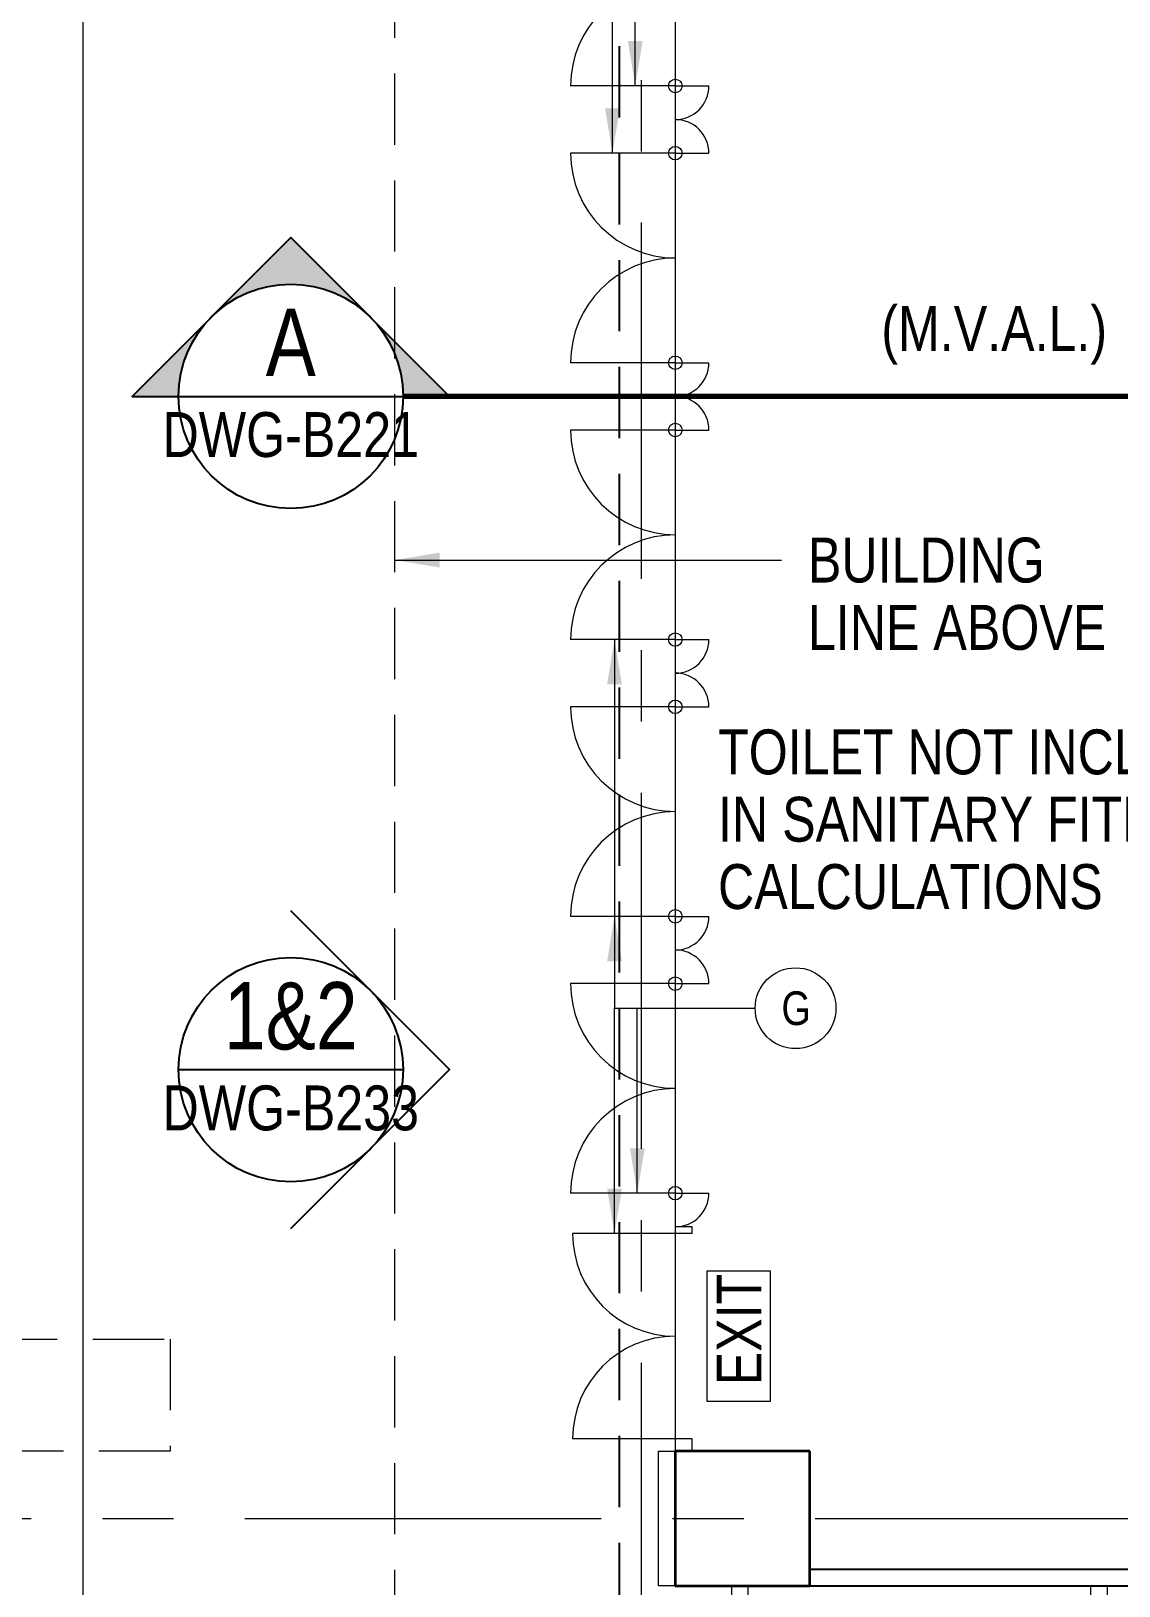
# Model space of a CAD drawing. Header units: millimetres. Extents: x 833576263 to 1668046980, y 817519639 to 1636103653.
# Drawn here: x 833977850 to 833987543, y 818059327 to 818073182 of the extents above; entities that cross this region are included whole.
import ezdxf
from ezdxf.enums import TextEntityAlignment as Align

# ---------------------------------------------------------------- set-up
doc = ezdxf.new("R2010")
doc.units = ezdxf.units.MM
doc.header["$LTSCALE"] = 100
doc.header["$MEASUREMENT"] = 0
for name, pattern in [('R_LINE_SEC$0$CENTER', [50.8, 31.75, -6.35, 6.35, -6.35]), ('R_P_Grid$0$CENTER', [50.8, 31.75, -6.35, 6.35, -6.35]), ('R_P_LG$0$Dash', [6.35, 3.175, -3.175]), ('R_P_LG$0$HIDDEN', [9.525, 6.35, -3.175])]:
    doc.linetypes.add(name, pattern=pattern)
doc.layers.get('Defpoints').update_dxf_attribs({"color": 170})
doc.layers.add('R_LINE_SEC$0$M-REFE', color=3, linetype='Continuous')
doc.layers.add('X-REF', color=7, linetype='Continuous')
for name, color, linetype, lineweight in [('R_P_Grid$0$RDA0251', 1, 'R_P_Grid$0$CENTER', 18), ('R_P_LG$0$RDA04011', 4, 'Continuous', 25), ('R_P_LG$0$RDA04031', 3, 'Continuous', 25), ('R_P_LG$0$RDA0506', 7, 'Continuous', 18), ('R_P_LG$0$RDA0624', 7, 'Continuous', 13), ('R_P_LG$0$RDA2141', 6, 'Continuous', 13), ('R_P_LG$0$RDA2142', 1, 'Continuous', 18), ('R_P_LG$0$RDA2202', 3, 'Continuous', 25), ('R_P_LG$0$RDA2301', 7, 'Continuous', 18), ('R_P_LG$0$RDA2302', 7, 'R_P_LG$0$HIDDEN', 18), ('R_P_LG$0$RDA2804S', 2, 'Continuous', 35), ('R_P_LG$0$RDA3151', 1, 'Continuous', 18), ('R_P_LG$0$RDA5803', 1, 'Continuous', 20), ('R_P_LG$0$RDA7101', 1, 'Continuous', 18)]:
    doc.layers.add(name, color=color, linetype=linetype, lineweight=lineweight)
doc.styles.add('R_LINE_SEC$0$ROMANS', font='arial.ttf', dxfattribs={"width": 0.8})
doc.styles.add('R_P_LG$0$Arial', font='arial.ttf', dxfattribs={"width": 0.8})
doc.styles.add('R_P_LG$0$Arial_3', font='arial.ttf', dxfattribs={"width": 0.8, "height": 800})
doc.styles.add('R_P_LG$0$romans', font='arial.ttf', dxfattribs={"width": 0.8})
doc.dimstyles.new('R_P_LG$0$M_200LA', dxfattribs={"dimscale": 200, "dimtxt": 2.5, "dimasz": 2, "dimexe": 0.8, "dimexo": 0, "dimgap": 0.75, "dimtad": 1, "dimdec": 0, "dimrnd": 1, "dimzin": 12, "dimdsep": 46, "dimtxsty": 'R_P_LG$0$romans', "dimcen": 2, "dimdle": 1, "dimclrd": 7, "dimclre": 7, "dimclrt": 4, "dimaunit": 1, "dimadec": 3, "dimazin": 0, "dimtfac": 1, "dimtdec": 0, "dimtix": 1, "dimtmove": 2, "dimatfit": 3, "dimfxl": 1, "dimtolj": 1, "dimlwd": 18, "dimlwe": 18, "dimarcsym": 0})

# ---------------------------------------------------------------- blocks, each defined once
blk = doc.blocks.new('R_P_Grid')
at = {"layer": 'R_P_Grid$0$RDA0251'}
for p, q in [((833983290, 818027660), (833983290, 818124763.4)), ((833964515, 818059926.7), (834072885.2, 818059926.7))]:
    blk.add_line(p, q, dxfattribs=at)
blk = doc.blocks.new('R_P_LG$0$P46A_Symb_EXIT')
at = {"layer": 'R_P_LG$0$RDA7101'}
for p, q in [((-2.612, -0.994), (-2.612, 1.806)), ((-2.612, 1.806), (3.2, 1.806)), ((3.2, 1.806), (3.2, -0.994)), ((3.2, -0.994), (-2.612, -0.994))]:
    blk.add_line(p, q, dxfattribs=at)
at = {"layer": 'R_P_LG$0$RDA7101', "insert": (-1.89, 1.388), "char_height": 2, "width": 6.15696, "attachment_point": 1, "style": 'R_P_LG$0$Arial_3'}
blk.add_mtext('EXIT', dxfattribs=at)
blk = doc.blocks.new('R_P_LG$0$RDA_Door_CW_Double_Swing - RDA_Door_CW_Double_Swing-11636448-LG_F _5_000 Mpd_')
at = {"layer": 'R_P_LG$0$RDA3151'}
for p, q in [((-915, 0), (-915, 915)), ((915, 0), (915, 915))]:
    blk.add_line(p, q, dxfattribs=at)
for centre, start, end in [((-915, 0), 0, 90), ((915, 0), 90, 180)]:
    blk.add_arc(centre, 915, start, end, dxfattribs=at)
blk = doc.blocks.new('R_P_LG$0$P46A_Door_CW_Side_Rotate_Swing - 300 Swing-11636449-LG_F _5_000 Mpd_')
at = {"layer": 'R_P_LG$0$RDA3151'}
for q in [(-317, 300), (-317, -933)]:
    blk.add_line((-317, 0), q, dxfattribs=at)
for radius, start, end in [(300, 90, 180), (933, 270, 0)]:
    blk.add_arc((-317, 0), radius, start, end, dxfattribs=at)
blk.add_ellipse((-317, 0), major_axis=(0, 60), ratio=1, dxfattribs=at)
blk = doc.blocks.new('R_P_LG$0$P46A_Door_CW_Side_Rotate_Swing - 300 Swing-11636450-LG_F _5_000 Mpd_')
at = {"layer": 'R_P_LG$0$RDA3151'}
for q in [(-317, 933), (-317, -300)]:
    blk.add_line((-317, 0), q, dxfattribs=at)
blk.add_circle((-317, 0), 60, dxfattribs=at)
for radius, start, end in [(933, 0, 90), (300, 180, 270)]:
    blk.add_arc((-317, 0), radius, start, end, dxfattribs=at)
blk = doc.blocks.new('R_LINE_SEC$0$SecMark-1')
h = blk.add_hatch(color=256)
h.paths.add_polyline_path([(0, 7.071), (-3.536, 3.536, -0.414214), (3.536, 3.536)])
h.paths.add_polyline_path([(3.536, 3.536, -0.198912), (5, 0), (7.071, 0)])
h.paths.add_polyline_path([(-3.536, 3.536), (-7.071, 0), (-5, 0, -0.198912)])
blk.add_line((-5, 0), (5, 0))
blk.add_lwpolyline([(5, 0), (7.071, 0), (0, 7.071), (-7.071, 0), (-5, 0)])
blk.add_circle((0, 0), 5)
at = {"style": 'R_LINE_SEC$0$ROMANS', "width": 0.8}
blk.add_attdef('MARKNO', text='', height=3, dxfattribs=at).set_placement((0, 0), align=Align.BOTTOM_CENTER)
at = {"color": 4, "style": 'R_LINE_SEC$0$ROMANS', "width": 0.8}
blk.add_attdef('DWGNO', text='', height=2, dxfattribs=at).set_placement((0, -3.303), align=Align.BOTTOM_CENTER)
blk = doc.blocks.new('R_LINE_SEC')
at = {"layer": 'R_LINE_SEC$0$M-REFE'}
blk.add_line((833979164, 818063927), (833981164, 818063927), dxfattribs=at)
at = {"layer": 'R_LINE_SEC$0$M-REFE', "linetype": 'R_LINE_SEC$0$CENTER', "const_width": 50}
blk.add_lwpolyline([(834132280, 818069927), (833981164, 818069927)], dxfattribs=at)
at = {"layer": 'R_LINE_SEC$0$M-REFE'}
blk.add_lwpolyline([(833980164, 818062512), (833981578, 818063927), (833980164, 818065341)], dxfattribs=at)
blk.add_circle((833980164, 818063927), 1000, dxfattribs=at)
at = {"layer": 'R_LINE_SEC$0$M-REFE', "xscale": 200, "yscale": 200, "zscale": 200}
blk.add_blockref('R_LINE_SEC$0$SecMark-1', (833980164, 818069927), dxfattribs=at).add_auto_attribs({'DWGNO': 'DWG-B221', 'MARKNO': 'A'})
at = {"layer": 'R_LINE_SEC$0$M-REFE', "style": 'R_LINE_SEC$0$ROMANS', "width": 0.8}
blk.add_text('1&2', height=600, dxfattribs=at).set_placement((833980164, 818063927), align=Align.BOTTOM_CENTER)
at = {"layer": 'R_LINE_SEC$0$M-REFE', "color": 4, "style": 'R_LINE_SEC$0$ROMANS', "width": 0.8}
blk.add_text('DWG-B233', height=400, dxfattribs=at).set_placement((833980164, 818063266), align=Align.BOTTOM_CENTER)
blk = doc.blocks.new('R_P_LG')
at = {"layer": 'R_P_LG$0$RDA0624', "lineweight": 18}
h = blk.add_hatch(dxfattribs=at)
h.set_pattern_fill('DOTS', color=4, scale=90, angle=45, style=0)
h.set_pattern_definition([(45, (0, 0), (-50.513940681, 151.541822043), [0, -142.875])])
edge = h.paths.add_edge_path()
edge.add_arc((834065390, 818020126.7), 13000, 75, 90)
edge.add_line((834065390, 818033126.7), (833989233.5977, 818033126.7))
edge.add_arc((833989233.5977, 818040126.7), 7000, 227.47847394, 269.99999999, ccw=False)
edge.add_line((833984502.5276, 818034967.5358), (833978583.9299, 818040395.0234))
edge.add_arc((833983315, 818045554.1877), 7000, 180, 227.47847394, ccw=False)
edge.add_line((833976315, 818045554.1877), (833976315, 818098726.7))
edge.add_arc((833983314.9761, 818098726.7099), 6999.9761, 115.841715, 180.00008101, ccw=False)
edge.add_line((833980263.7812, 818105026.7), (834002230.1033, 818105026.7))
edge.add_line((834002230.1033, 818105026.7), (834002230.4132, 818116699.7))
edge.add_line((834002230.4132, 818116699.7), (833958315, 818116699.7))
edge.add_line((833958315, 818116699.7), (833958315, 818110699.7))
edge.add_line((833958315, 818110699.7), (833963315, 818110699.7))
edge.add_arc((833963315, 818103699.7), 7000, 0, 90, ccw=False)
edge.add_line((833970315, 818103699.7), (833970315, 818045554.1877))
edge.add_arc((833983315, 818045554.1877), 13000, 180, 227.47847393)
edge.add_line((833974528.727, 818035972.8826), (833980447.3247, 818030545.395))
edge.add_arc((833989233.5977, 818040126.7), 13000, 227.47847393, 270)
edge.add_line((833989233.5977, 818027126.7), (834065245.1822, 818027126.7))
edge.add_arc((834065245.1822, 818019026.7), 8100, 75, 90, ccw=False)
edge.add_line((834067341.6165, 818026850.6992), (834090782.7579, 818020569.6643))
edge.add_arc((834094147.4055, 818033126.7), 13000, 255, 270)
edge.add_line((834094147.4055, 818020126.7), (834118759.2741, 818020126.7))
edge.add_arc((834118759.2741, 818033126.7), 13000, 270, 282.26165437)
edge.add_line((834121520.1679, 818020423.257), (834124956.9903, 818021170.1963))
edge.add_arc((834126677.2395, 818013254.9741), 8100, 20.44433993, 102.26165437, ccw=False)
edge.add_arc((834190761.1764, 818035930.696), 59878.7776, 183.670517332, 199.356395537, ccw=False)
edge.add_line((834131005.2286, 818032097.3284), (834127870.7181, 818029996.4247))
edge.add_line((834127870.7181, 818029996.4247), (834126362.9837, 818029715.8154))
edge.add_arc((834117071.8823, 818047426.7), 20000, 270, 297.68143099, ccw=False)
edge.add_line((834117071.8823, 818027426.7), (834089164.0869, 818027426.7))
edge.add_arc((834089164.0869, 818033426.7), 6000, 255.00000001, 270, ccw=False)
edge.add_line((834087611.1726, 818027631.1451), (834068754.6476, 818032683.7357))
at = {"layer": 'Defpoints', "color": 5, "linetype": 'R_P_LG$0$HIDDEN'}
blk.add_lwpolyline([(834005490, 818102926.7), (834005490, 818103526.7), (833983090, 818103526.7), (833983090, 818036326.7), (834005490, 818036326.7), (834005490, 818036926.7)], dxfattribs=at)
at = {"layer": 'R_P_LG$0$RDA0506'}
blk.add_circle((833984661.6667, 818064474.6667), 360, dxfattribs=at)
at = {"layer": 'R_P_LG$0$RDA2141'}
for p, q in [((833983740, 818062526.7), (833983590, 818062526.7)), ((833983590, 818062526.7), (833983590, 818062466.7)), ((833983740, 818062466.7), (833983740, 818062526.7)), ((833983740, 818062466.7), (833983590, 818062466.7)), ((833983740, 818060636.7), (833983590, 818060636.7)), ((833983590, 818060636.7), (833983590, 818060526.7)), ((833983740, 818060526.7), (833983740, 818060636.7)), ((833984090, 818059326.7), (833984090, 818058354.2)), ((833984240, 818058354.2), (833984240, 818059326.7)), ((833987290, 818059326.7), (833987290, 818058354.2)), ((833987440, 818058354.2), (833987440, 818059326.7))]:
    blk.add_line(p, q, dxfattribs=at)
at = {"layer": 'R_P_LG$0$RDA2142'}
blk.add_lwpolyline([(833983590, 818059326.7), (833983440, 818059326.7), (833983440, 818060526.7), (833983590, 818060526.7)], dxfattribs=at)
at = {"layer": 'R_P_LG$0$RDA2202'}
for p, q in [((833984790, 818059476.7), (833989505, 818059476.7)), ((833984790, 818059326.7), (833989685, 818059326.7))]:
    blk.add_line(p, q, dxfattribs=at)
at = {"layer": 'R_P_LG$0$RDA2301'}
for p, q in [((833983590, 818101201.7), (833983590, 818060526.7)), ((833978315, 818040641.6382), (833978315, 818101076.7))]:
    blk.add_line(p, q, dxfattribs=at)
at = {"layer": 'R_P_LG$0$RDA2302'}
blk.add_line((833981090, 818036926.7), (833981090, 818103526.7), dxfattribs=at)
blk.add_lwpolyline([(834008914.9086, 818106062.8842), (834006490, 818106062.8842), (834006490, 818102926.7), (834005490, 818102926.7), (834005490, 818103526.7), (833981090, 818103526.7), (833981090, 818102926.7), (833976556.6667, 818102926.7), (833976556.6667, 818102926.7), (833976556.6667, 818079326.7), (833979090, 818079326.7), (833979090, 818078326.7), (833974590, 818078326.7), (833974590, 818061526.7), (833979090, 818061526.7), (833979090, 818060526.7), (833976556.6667, 818060526.7), (833976556.6667, 818036926.7), (834006490, 818036925.7), (834006490, 818033366.1737), (834028290, 818033366.1737), (834028290, 818036926.7), (834030040, 818036926.7)], dxfattribs=at)
at = {"layer": 'R_P_LG$0$RDA2804S'}
blk.add_lwpolyline([(833984790, 818060526.7), (833983590, 818060526.7), (833983590, 818059326.7), (833984790, 818059326.7)], close=True, dxfattribs=at)
at = {"layer": 'R_P_LG$0$RDA5803', "linetype": 'R_P_LG$0$Dash'}
blk.add_lwpolyline([(833963315, 818033226.7), (833978315, 818033226.7), (833978315, 818105501.7), (833963315, 818105501.7)], close=True, dxfattribs=at)
at = {"layer": 'R_P_LG$0$RDA3151'}
for name, p, rotation in [('R_P_LG$0$P46A_Door_CW_Side_Rotate_Swing - 300 Swing-11636450-LG_F _5_000 Mpd_', (833983590, 818073010.0333), 90), ('R_P_LG$0$P46A_Door_CW_Side_Rotate_Swing - 300 Swing-11636449-LG_F _5_000 Mpd_', (833983590, 818071776.7), 270), ('R_P_LG$0$P46A_Door_CW_Side_Rotate_Swing - 300 Swing-11636450-LG_F _5_000 Mpd_', (833983590, 818070543.3667), 90), ('R_P_LG$0$P46A_Door_CW_Side_Rotate_Swing - 300 Swing-11636449-LG_F _5_000 Mpd_', (833983590, 818069310.0333), 270), ('R_P_LG$0$P46A_Door_CW_Side_Rotate_Swing - 300 Swing-11636450-LG_F _5_000 Mpd_', (833983590, 818068076.7), 90), ('R_P_LG$0$P46A_Door_CW_Side_Rotate_Swing - 300 Swing-11636449-LG_F _5_000 Mpd_', (833983590, 818066843.3667), 270), ('R_P_LG$0$P46A_Door_CW_Side_Rotate_Swing - 300 Swing-11636450-LG_F _5_000 Mpd_', (833983590, 818065610.0333), 90), ('R_P_LG$0$P46A_Door_CW_Side_Rotate_Swing - 300 Swing-11636449-LG_F _5_000 Mpd_', (833983590, 818064376.7), 270), ('R_P_LG$0$P46A_Door_CW_Side_Rotate_Swing - 300 Swing-11636450-LG_F _5_000 Mpd_', (833983590, 818063143.3667), 90), ('R_P_LG$0$RDA_Door_CW_Double_Swing - RDA_Door_CW_Double_Swing-11636448-LG_F _5_000 Mpd_', (833983590, 818061551.7), 90)]:
    blk.add_blockref(name, p, dxfattribs=dict(at, rotation=rotation))
at = {"layer": 'R_P_LG$0$RDA7101', "xscale": 200.000000000001, "yscale": 200.000000000001, "zscale": 200.000000000001, "rotation": 90}
blk.add_blockref('R_P_LG$0$P46A_Symb_EXIT', (833984235.8, 818061492.8913), dxfattribs=at)
at = {"layer": 'R_P_LG$0$RDA04011', "style": 'R_P_LG$0$Arial', "width": 0.8}
for s, p in [('BUILDING', (833984772, 818068268)), ('LINE ABOVE', (833984772, 818067668))]:
    blk.add_text(s, height=400, dxfattribs=at).set_placement(p)
at = {"layer": 'R_P_LG$0$RDA04031', "color": 4, "lineweight": 25, "style": 'R_P_LG$0$Arial', "width": 0.8}
for s, p in [('(M.V.A.L.)', (833985425.7562, 818070330.8966)), ('TOILET NOT INCLUDED', (833983971.0838, 818066558.5783)), ('IN SANITARY FITMENTS', (833983971.0838, 818065958.5783)), ('CALCULATIONS', (833983971.0838, 818065358.5783))]:
    blk.add_text(s, height=400, dxfattribs=at).set_placement(p)
at = {"layer": 'R_P_LG$0$RDA0506', "style": 'R_P_LG$0$romans', "width": 0.8}
blk.add_text('G', height=300, dxfattribs=at).set_placement((833984666.6667, 818064474.6667), align=Align.MIDDLE)
at = {"layer": 'R_P_LG$0$RDA04011'}
blk.add_leader([(833981090, 818068468), (833984536, 818068468)], dimstyle='R_P_LG$0$M_200LA', override={"dimgap": 0.75, "dimtad": 0}, dxfattribs=at)
at = {"layer": 'R_P_LG$0$RDA0506'}
for points in [[(833983030.3333, 818072093.3667), (833983030.3333, 818074101.3333), (833984283.3333, 818074101.3333)], [(833983233.3333, 818072693.3667), (833983233.3333, 818074101.3333), (833984283.3333, 818074101.3333)], [(833983048.6667, 818067760.0333), (833983048.6667, 818064474.6667), (833984301.6667, 818064474.6667)], [(833983048.6667, 818065293.3667), (833983048.6667, 818064474.6667), (833984301.6667, 818064474.6667)], [(833983048.6667, 818062466.7), (833983048.6667, 818064474.6667), (833984301.6667, 818064474.6667)], [(833983251.6667, 818062826.7), (833983251.6667, 818064474.6667), (833984301.6667, 818064474.6667)]]:
    blk.add_leader(points, dimstyle='R_P_LG$0$M_200LA', override={"dimgap": 0.75, "dimtad": 0}, dxfattribs=at)

msp = doc.modelspace()

# ---------------------------------------------------------------- block references
at = {"layer": 'X-REF'}
for name in ['R_P_LG', 'R_P_Grid', 'R_LINE_SEC']:
    msp.add_blockref(name, (0, 0), dxfattribs=at)

doc.saveas('drawing.dxf')
